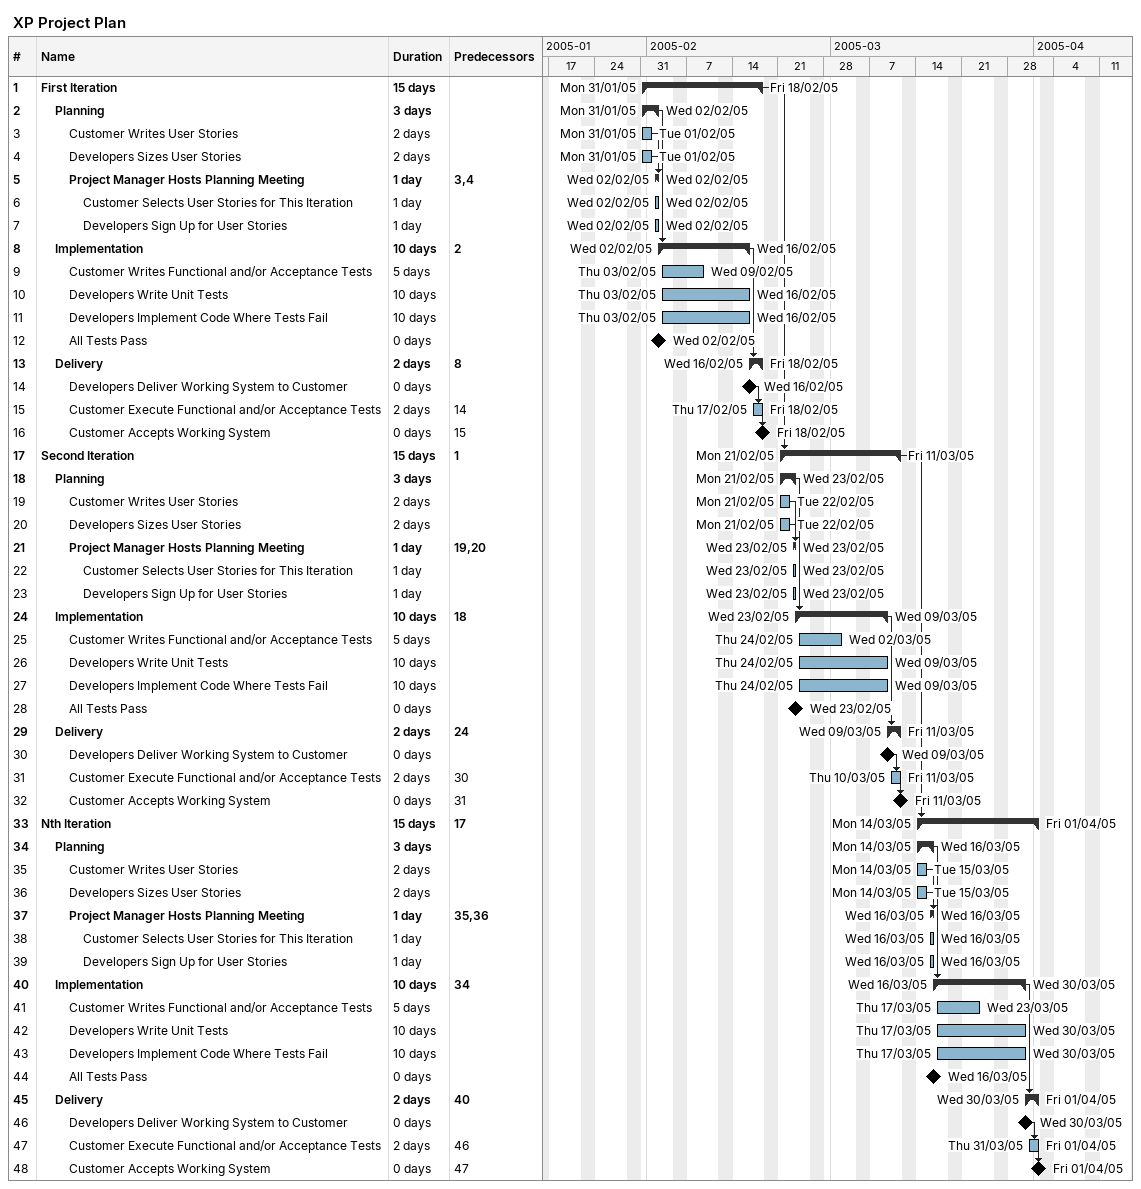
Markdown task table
XP Project Plan

| ID | Level | Task | Duration | Start | Finish | Predecessors |
|---|---|---|---|---|---|---|
| 1 | 1 | **First Iteration** | 15d | 2005-01-31 | 2005-02-18 |  |
| 2 | 2 | **Planning** | 3d | 2005-01-31 | 2005-02-02 |  |
| 3 | 3 | Customer Writes User Stories | 2d | 2005-01-31 | 2005-02-01 |  |
| 4 | 3 | Developers Sizes User Stories | 2d | 2005-01-31 | 2005-02-01 |  |
| 5 | 3 | **Project Manager Hosts Planning Meeting** | 1d | 2005-02-02 | 2005-02-02 | 3, 4 |
| 6 | 4 | Customer Selects User Stories for This Iteration | 1d | 2005-02-02 | 2005-02-02 |  |
| 7 | 4 | Developers Sign Up for User Stories | 1d | 2005-02-02 | 2005-02-02 |  |
| 8 | 2 | **Implementation** | 10d | 2005-02-02 | 2005-02-16 | 2 |
| 9 | 3 | Customer Writes Functional and/or Acceptance Tests | 5d | 2005-02-03 | 2005-02-09 |  |
| 10 | 3 | Developers Write Unit Tests | 10d | 2005-02-03 | 2005-02-16 |  |
| 11 | 3 | Developers Implement Code Where Tests Fail | 10d | 2005-02-03 | 2005-02-16 |  |
| 12 | 3 | All Tests Pass | 0d | 2005-02-02 | 2005-02-02 |  |
| 13 | 2 | **Delivery** | 2d | 2005-02-16 | 2005-02-18 | 8 |
| 14 | 3 | Developers Deliver Working System to Customer | 0d | 2005-02-16 | 2005-02-16 |  |
| 15 | 3 | Customer Execute Functional and/or Acceptance Tests | 2d | 2005-02-17 | 2005-02-18 | 14 |
| 16 | 3 | Customer Accepts Working System | 0d | 2005-02-18 | 2005-02-18 | 15 |
| 17 | 1 | **Second Iteration** | 15d | 2005-02-21 | 2005-03-11 | 1 |
| 18 | 2 | **Planning** | 3d | 2005-02-21 | 2005-02-23 |  |
| 19 | 3 | Customer Writes User Stories | 2d | 2005-02-21 | 2005-02-22 |  |
| 20 | 3 | Developers Sizes User Stories | 2d | 2005-02-21 | 2005-02-22 |  |
| 21 | 3 | **Project Manager Hosts Planning Meeting** | 1d | 2005-02-23 | 2005-02-23 | 19, 20 |
| 22 | 4 | Customer Selects User Stories for This Iteration | 1d | 2005-02-23 | 2005-02-23 |  |
| 23 | 4 | Developers Sign Up for User Stories | 1d | 2005-02-23 | 2005-02-23 |  |
| 24 | 2 | **Implementation** | 10d | 2005-02-23 | 2005-03-09 | 18 |
| 25 | 3 | Customer Writes Functional and/or Acceptance Tests | 5d | 2005-02-24 | 2005-03-02 |  |
| 26 | 3 | Developers Write Unit Tests | 10d | 2005-02-24 | 2005-03-09 |  |
| 27 | 3 | Developers Implement Code Where Tests Fail | 10d | 2005-02-24 | 2005-03-09 |  |
| 28 | 3 | All Tests Pass | 0d | 2005-02-23 | 2005-02-23 |  |
| 29 | 2 | **Delivery** | 2d | 2005-03-09 | 2005-03-11 | 24 |
| 30 | 3 | Developers Deliver Working System to Customer | 0d | 2005-03-09 | 2005-03-09 |  |
| 31 | 3 | Customer Execute Functional and/or Acceptance Tests | 2d | 2005-03-10 | 2005-03-11 | 30 |
| 32 | 3 | Customer Accepts Working System | 0d | 2005-03-11 | 2005-03-11 | 31 |
| 33 | 1 | **Nth Iteration** | 15d | 2005-03-14 | 2005-04-01 | 17 |
| 34 | 2 | **Planning** | 3d | 2005-03-14 | 2005-03-16 |  |
| 35 | 3 | Customer Writes User Stories | 2d | 2005-03-14 | 2005-03-15 |  |
| 36 | 3 | Developers Sizes User Stories | 2d | 2005-03-14 | 2005-03-15 |  |
| 37 | 3 | **Project Manager Hosts Planning Meeting** | 1d | 2005-03-16 | 2005-03-16 | 35, 36 |
| 38 | 4 | Customer Selects User Stories for This Iteration | 1d | 2005-03-16 | 2005-03-16 |  |
| 39 | 4 | Developers Sign Up for User Stories | 1d | 2005-03-16 | 2005-03-16 |  |
| 40 | 2 | **Implementation** | 10d | 2005-03-16 | 2005-03-30 | 34 |
| 41 | 3 | Customer Writes Functional and/or Acceptance Tests | 5d | 2005-03-17 | 2005-03-23 |  |
| 42 | 3 | Developers Write Unit Tests | 10d | 2005-03-17 | 2005-03-30 |  |
| 43 | 3 | Developers Implement Code Where Tests Fail | 10d | 2005-03-17 | 2005-03-30 |  |
| 44 | 3 | All Tests Pass | 0d | 2005-03-16 | 2005-03-16 |  |
| 45 | 2 | **Delivery** | 2d | 2005-03-30 | 2005-04-01 | 40 |
| 46 | 3 | Developers Deliver Working System to Customer | 0d | 2005-03-30 | 2005-03-30 |  |
| 47 | 3 | Customer Execute Functional and/or Acceptance Tests | 2d | 2005-03-31 | 2005-04-01 | 46 |
| 48 | 3 | Customer Accepts Working System | 0d | 2005-04-01 | 2005-04-01 | 47 |
